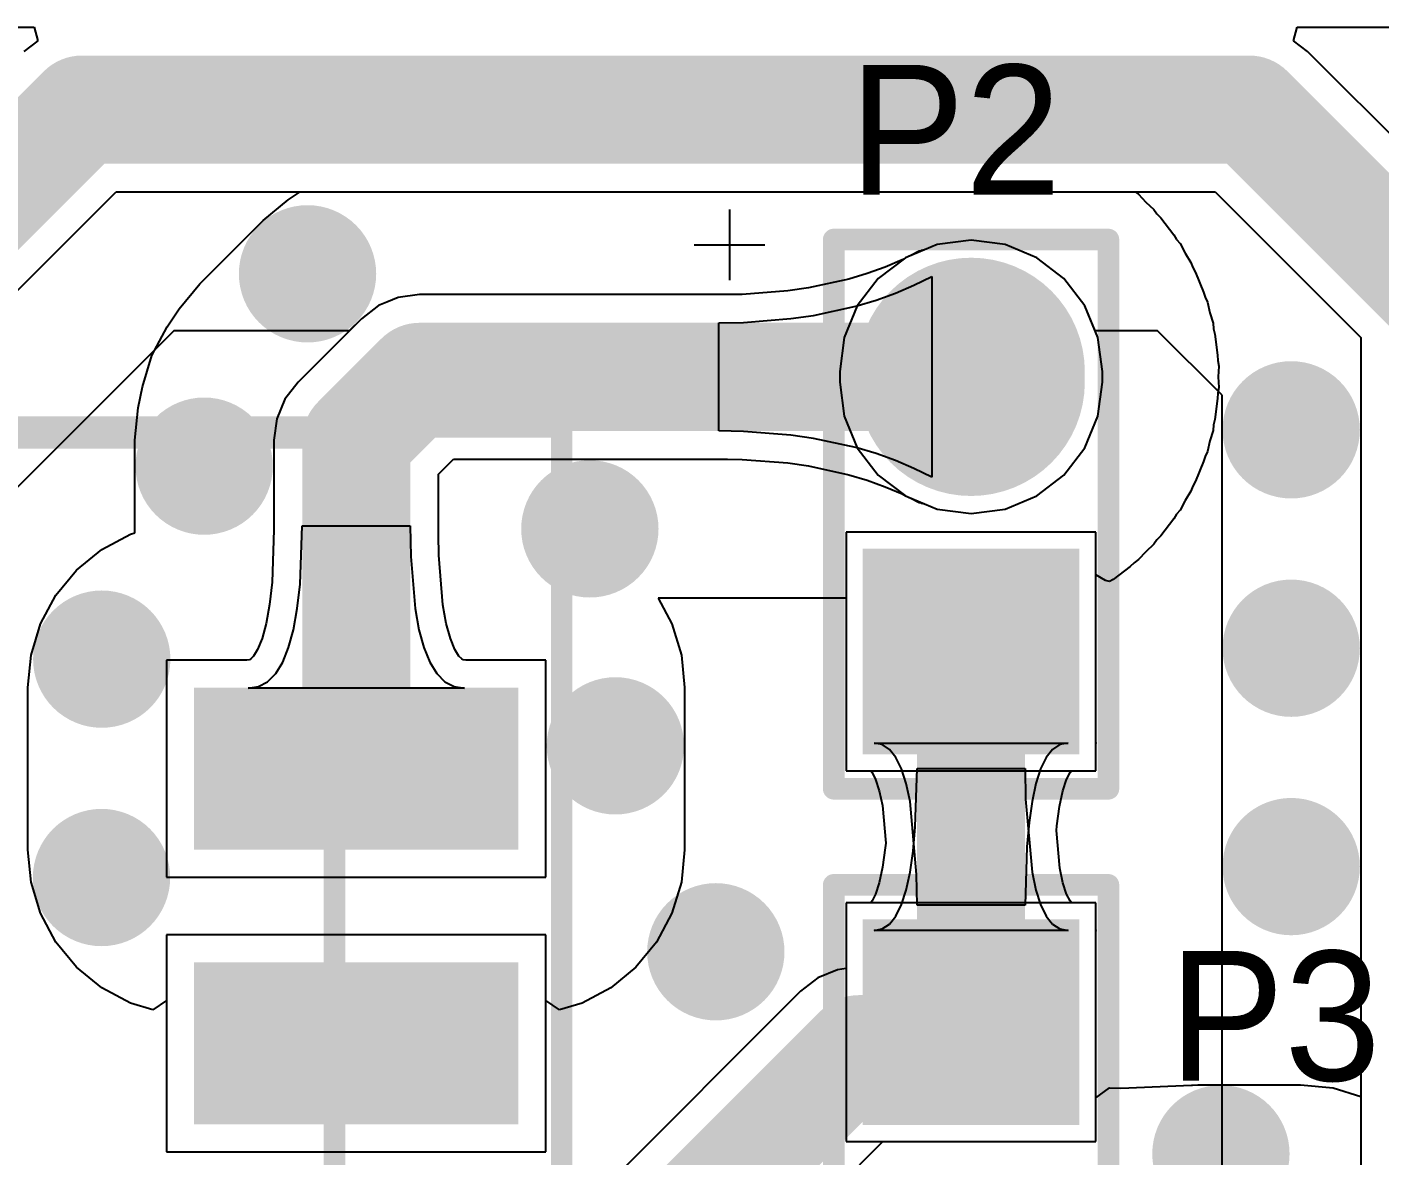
# Model space of a CAD drawing. Header units: millimetres. Extents: x 38.3 to 116.8, y 314 to 397.1.
# Drawn here: x 87.63 to 100.14, y 342.11 to 352.55 of the extents above; entities that cross this region are included whole.
import ezdxf

# ---------------------------------------------------------------- set-up
doc = ezdxf.new("R2010")
doc.units = ezdxf.units.MM
for name, color, linetype in [('BottomLayer', 5, 'Continuous'), ('BottomSolder', 6, 'Continuous'), ('Mechanical13', 56, 'Continuous'), ('Mechanical15', 56, 'Continuous'), ('Mechanical5', 56, 'Continuous'), ('MultiLayer', 9, 'Continuous'), ('PadHoleLayer', 156, 'Continuous'), ('TopLayer', 1, 'Continuous'), ('TopOverlay', 2, 'Continuous'), ('TopPaste', 8, 'Continuous'), ('TopSolder', 216, 'Continuous'), ('ViaHoleLayer', 16, 'Continuous')]:
    doc.layers.add(name, color=color, linetype=linetype)

# ---------------------------------------------------------------- blocks, each defined once
blk = doc.blocks.new('SM_LP_5001_67')
at = {"layer": 'Mechanical13', "const_width": 0.2}
for points in [[(-6.4, 5.6), (6.4, 5.6)], [(6.4, -5.6), (6.4, 5.6)]]:
    blk.add_lwpolyline(points, dxfattribs=at)
at = {"layer": 'Mechanical13', "const_width": 0.1}
blk.add_lwpolyline([(6.35, 5.6, 1), (6.45, 5.6, 1)], format="xyb", close=True, dxfattribs=at)
blk.add_lwpolyline([(6.35, 5.6, 1), (6.45, 5.6, 1)], format="xyb", close=True, dxfattribs=at)
at = {"layer": 'Mechanical15', "const_width": 0.2}
for points in [[(-8.5, 5.7), (8.5, 5.7)], [(8.5, -5.7), (8.5, 5.7)]]:
    blk.add_lwpolyline(points, dxfattribs=at)
at = {"layer": 'Mechanical15', "const_width": 0.1}
blk.add_lwpolyline([(8.45, 5.7, 1), (8.55, 5.7, 1)], format="xyb", close=True, dxfattribs=at)
blk.add_lwpolyline([(8.45, 5.7, 1), (8.55, 5.7, 1)], format="xyb", close=True, dxfattribs=at)
at = {"layer": 'Mechanical5', "const_width": 0.2}
for points in [[(-7.95, 5.7), (7.95, 5.7)], [(8.5, -5.7), (8.5, 5.7)]]:
    blk.add_lwpolyline(points, dxfattribs=at)
at = {"layer": 'Mechanical5', "const_width": 0.1}
for points in [[(7.9, 5.7, 1), (8, 5.7, 1)], [(8.45, 5.7, 1), (8.55, 5.7, 1)]]:
    blk.add_lwpolyline(points, format="xyb", close=True, dxfattribs=at)
at = {"layer": 'TopLayer'}
for points in [[(5.1, 1.79), (8.1, 1.79), (5.1, 3.29), (8.1, 3.29)], [(5.1, -0.75), (8.1, -0.75), (5.1, 0.75), (8.1, 0.75)]]:
    blk.add_solid(points, dxfattribs=at)
at = {"layer": 'TopOverlay', "const_width": 0.2}
for points in [[(-6.4, 5.6), (6.4, 5.6)], [(6.4, 3.4), (6.4, 5.6)], [(6.4, 0.85), (6.4, 1.7)], [(6.4, -1.75), (6.4, -0.8)]]:
    blk.add_lwpolyline(points, dxfattribs=at)
at = {"layer": 'TopOverlay', "const_width": 0.1}
for points in [[(6.35, 5.6, 1), (6.45, 5.6, 1)], [(6.35, 5.6, 1), (6.45, 5.6, 1)], [(6.35, 3.4, 1), (6.45, 3.4, 1)], [(6.35, 1.7, 1), (6.45, 1.7, 1)], [(6.35, 0.85, 1), (6.45, 0.85, 1)], [(6.35, -0.8, 1), (6.45, -0.8, 1)]]:
    blk.add_lwpolyline(points, format="xyb", close=True, dxfattribs=at)
at = {"layer": 'TopPaste'}
for points in [[(5.1, 1.79), (8.1, 1.79), (5.1, 3.29), (8.1, 3.29)], [(5.1, -0.75), (8.1, -0.75), (5.1, 0.75), (8.1, 0.75)]]:
    blk.add_solid(points, dxfattribs=at)
at = {"layer": 'TopSolder'}
for points in [[(5.1, 1.79), (8.1, 1.79), (5.1, 3.29), (8.1, 3.29)], [(5.1, -0.75), (8.1, -0.75), (5.1, 0.75), (8.1, 0.75)]]:
    blk.add_solid(points, dxfattribs=at)
blk = doc.blocks.new('HDR1X2_82')
at = {"layer": 'BottomLayer', "const_width": 1.9}
blk.add_lwpolyline([(2.59, 0), (2.49, 0)], dxfattribs=at)
at = {"layer": 'BottomLayer', "const_width": 0.95}
for points in [[(2.015, 0, 1), (2.965, 0, 1)], [(2.115, 0, 1), (3.065, 0, 1)]]:
    blk.add_lwpolyline(points, format="xyb", close=True, dxfattribs=at)
at = {"layer": 'BottomLayer'}
blk.add_solid([(-0.85, -0.9), (0.85, -0.9), (-0.85, 0.9), (0.85, 0.9)], dxfattribs=at)
at = {"layer": 'BottomSolder', "const_width": 2.103}
blk.add_lwpolyline([(2.59, 0), (2.49, 0)], dxfattribs=at)
at = {"layer": 'BottomSolder', "const_width": 1.052}
for points in [[(1.964, 0, 1), (3.016, 0, 1)], [(2.064, 0, 1), (3.116, 0, 1)]]:
    blk.add_lwpolyline(points, format="xyb", close=True, dxfattribs=at)
at = {"layer": 'BottomSolder'}
blk.add_solid([(-0.952, -1.002), (0.952, -1.002), (-0.952, 1.002), (0.952, 1.002)], dxfattribs=at)
at = {"layer": 'MultiLayer', "const_width": 1.9}
blk.add_lwpolyline([(2.59, 0), (2.49, 0)], dxfattribs=at)
at = {"layer": 'MultiLayer', "const_width": 0.95}
for points in [[(2.015, 0, 1), (2.965, 0, 1)], [(2.115, 0, 1), (3.065, 0, 1)]]:
    blk.add_lwpolyline(points, format="xyb", close=True, dxfattribs=at)
at = {"layer": 'MultiLayer'}
blk.add_solid([(-0.85, -0.9), (0.85, -0.9), (-0.85, 0.9), (0.85, 0.9)], dxfattribs=at)
at = {"layer": 'PadHoleLayer', "const_width": 0.55}
for points in [[(-0.275, 0, 1), (0.275, 0, 1)], [(2.265, 0, 1), (2.815, 0, 1)]]:
    blk.add_lwpolyline(points, format="xyb", close=True, dxfattribs=at)
at = {"layer": 'TopLayer', "const_width": 1.9}
blk.add_lwpolyline([(2.59, 0), (2.49, 0)], dxfattribs=at)
at = {"layer": 'TopLayer', "const_width": 0.95}
for points in [[(2.015, 0, 1), (2.965, 0, 1)], [(2.115, 0, 1), (3.065, 0, 1)]]:
    blk.add_lwpolyline(points, format="xyb", close=True, dxfattribs=at)
at = {"layer": 'TopLayer'}
blk.add_solid([(-0.85, -0.9), (0.85, -0.9), (-0.85, 0.9), (0.85, 0.9)], dxfattribs=at)
at = {"layer": 'TopOverlay', "const_width": 0.2}
for points in [[(-1.27, -1.27), (-1.27, 1.27)], [(3.81, 1.27), (-1.27, 1.27)], [(3.81, -1.27), (3.81, 1.27)], [(3.81, -1.27), (-1.27, -1.27)]]:
    blk.add_lwpolyline(points, dxfattribs=at)
at = {"layer": 'TopOverlay', "const_width": 0.1}
for points in [[(-1.32, 1.27, 1), (-1.22, 1.27, 1)], [(-1.32, 1.27, 1), (-1.22, 1.27, 1)], [(3.76, 1.27, 1), (3.86, 1.27, 1)], [(3.76, 1.27, 1), (3.86, 1.27, 1)], [(-1.32, -1.27, 1), (-1.22, -1.27, 1)], [(-1.32, -1.27, 1), (-1.22, -1.27, 1)], [(3.76, -1.27, 1), (3.86, -1.27, 1)], [(3.76, -1.27, 1), (3.86, -1.27, 1)]]:
    blk.add_lwpolyline(points, format="xyb", close=True, dxfattribs=at)
at = {"layer": 'TopSolder', "const_width": 2.103}
blk.add_lwpolyline([(2.59, 0), (2.49, 0)], dxfattribs=at)
at = {"layer": 'TopSolder', "const_width": 1.052}
for points in [[(1.964, 0, 1), (3.016, 0, 1)], [(2.064, 0, 1), (3.116, 0, 1)]]:
    blk.add_lwpolyline(points, format="xyb", close=True, dxfattribs=at)
at = {"layer": 'TopSolder'}
blk.add_solid([(-0.952, -1.002), (0.952, -1.002), (-0.952, 1.002), (0.952, 1.002)], dxfattribs=at)
blk = doc.blocks.new('HDR1X2_83')
at = {"layer": 'BottomLayer', "const_width": 1.9}
blk.add_lwpolyline([(2.59, 0), (2.49, 0)], dxfattribs=at)
at = {"layer": 'BottomLayer', "const_width": 0.95}
for points in [[(2.015, 0, 1), (2.965, 0, 1)], [(2.115, 0, 1), (3.065, 0, 1)]]:
    blk.add_lwpolyline(points, format="xyb", close=True, dxfattribs=at)
at = {"layer": 'BottomLayer'}
blk.add_solid([(-0.85, -0.9), (0.85, -0.9), (-0.85, 0.9), (0.85, 0.9)], dxfattribs=at)
at = {"layer": 'BottomSolder', "const_width": 2.103}
blk.add_lwpolyline([(2.59, 0), (2.49, 0)], dxfattribs=at)
at = {"layer": 'BottomSolder', "const_width": 1.052}
for points in [[(1.964, 0, 1), (3.016, 0, 1)], [(2.064, 0, 1), (3.116, 0, 1)]]:
    blk.add_lwpolyline(points, format="xyb", close=True, dxfattribs=at)
at = {"layer": 'BottomSolder'}
blk.add_solid([(-0.952, -1.002), (0.952, -1.002), (-0.952, 1.002), (0.952, 1.002)], dxfattribs=at)
at = {"layer": 'MultiLayer', "const_width": 1.9}
blk.add_lwpolyline([(2.59, 0), (2.49, 0)], dxfattribs=at)
at = {"layer": 'MultiLayer', "const_width": 0.95}
for points in [[(2.015, 0, 1), (2.965, 0, 1)], [(2.115, 0, 1), (3.065, 0, 1)]]:
    blk.add_lwpolyline(points, format="xyb", close=True, dxfattribs=at)
at = {"layer": 'MultiLayer'}
blk.add_solid([(-0.85, -0.9), (0.85, -0.9), (-0.85, 0.9), (0.85, 0.9)], dxfattribs=at)
at = {"layer": 'PadHoleLayer', "const_width": 0.55}
for points in [[(-0.275, 0, 1), (0.275, 0, 1)], [(2.265, 0, 1), (2.815, 0, 1)]]:
    blk.add_lwpolyline(points, format="xyb", close=True, dxfattribs=at)
at = {"layer": 'TopLayer', "const_width": 1.9}
blk.add_lwpolyline([(2.59, 0), (2.49, 0)], dxfattribs=at)
at = {"layer": 'TopLayer', "const_width": 0.95}
for points in [[(2.015, 0, 1), (2.965, 0, 1)], [(2.115, 0, 1), (3.065, 0, 1)]]:
    blk.add_lwpolyline(points, format="xyb", close=True, dxfattribs=at)
at = {"layer": 'TopLayer'}
blk.add_solid([(-0.85, -0.9), (0.85, -0.9), (-0.85, 0.9), (0.85, 0.9)], dxfattribs=at)
at = {"layer": 'TopOverlay', "const_width": 0.2}
for points in [[(-1.27, 1.27), (-1.27, -1.27)], [(-1.27, 1.27), (3.81, 1.27)], [(3.81, 1.27), (3.81, -1.27)], [(-1.27, -1.27), (3.81, -1.27)]]:
    blk.add_lwpolyline(points, dxfattribs=at)
at = {"layer": 'TopOverlay', "const_width": 0.1}
for points in [[(-1.32, 1.27, 1), (-1.22, 1.27, 1)], [(-1.32, 1.27, 1), (-1.22, 1.27, 1)], [(3.76, 1.27, 1), (3.86, 1.27, 1)], [(3.76, 1.27, 1), (3.86, 1.27, 1)], [(-1.32, -1.27, 1), (-1.22, -1.27, 1)], [(-1.32, -1.27, 1), (-1.22, -1.27, 1)], [(3.76, -1.27, 1), (3.86, -1.27, 1)], [(3.76, -1.27, 1), (3.86, -1.27, 1)]]:
    blk.add_lwpolyline(points, format="xyb", close=True, dxfattribs=at)
at = {"layer": 'TopSolder', "const_width": 2.103}
blk.add_lwpolyline([(2.59, 0), (2.49, 0)], dxfattribs=at)
at = {"layer": 'TopSolder', "const_width": 1.052}
for points in [[(1.964, 0, 1), (3.016, 0, 1)], [(2.064, 0, 1), (3.116, 0, 1)]]:
    blk.add_lwpolyline(points, format="xyb", close=True, dxfattribs=at)
at = {"layer": 'TopSolder'}
blk.add_solid([(-0.952, -1.002), (0.952, -1.002), (-0.952, 1.002), (0.952, 1.002)], dxfattribs=at)

msp = doc.modelspace()

# ---------------------------------------------------------------- linework, layer by layer
at = {"layer": 'BottomLayer'}
for p, q in [((96.36, 350.582), (96.046, 350.541)), ((96.674, 350.541), (96.36, 350.582)), ((96.046, 350.541), (95.753, 350.42)), ((96.967, 350.42), (96.674, 350.541)), ((95.753, 350.42), (95.501, 350.227)), ((97.219, 350.227), (96.967, 350.42)), ((95.501, 350.227), (95.308, 349.975)), ((97.412, 349.975), (97.219, 350.227)), ((95.308, 349.975), (95.187, 349.682)), ((97.533, 349.682), (97.412, 349.975)), ((95.187, 349.682), (95.146, 349.368)), ((97.574, 349.368), (97.533, 349.682)), ((95.146, 349.368), (95.146, 349.268)), ((97.574, 349.268), (97.574, 349.368)), ((95.146, 349.268), (95.187, 348.954)), ((97.533, 348.954), (97.574, 349.268)), ((95.187, 348.954), (95.308, 348.661)), ((97.412, 348.661), (97.533, 348.954)), ((95.308, 348.661), (95.501, 348.409)), ((97.219, 348.409), (97.412, 348.661)), ((95.501, 348.409), (95.753, 348.216)), ((96.967, 348.216), (97.219, 348.409)), ((95.753, 348.216), (96.046, 348.095)), ((96.674, 348.095), (96.967, 348.216)), ((96.046, 348.095), (96.36, 348.054)), ((96.36, 348.054), (96.674, 348.095)), ((97.514, 347.882), (95.206, 347.882)), ((95.206, 347.882), (95.206, 345.674)), ((97.514, 345.674), (97.514, 347.882)), ((95.206, 345.674), (97.514, 345.674)), ((97.514, 344.453), (95.206, 344.453)), ((95.206, 344.453), (95.206, 342.245)), ((97.514, 342.245), (97.514, 344.453)), ((95.206, 342.245), (97.514, 342.245))]:
    msp.add_line(p, q, dxfattribs=at)
at = {"layer": 'BottomLayer', "const_width": 0.635}
for points in [[(89.906, 350.271, 1), (90.541, 350.271, 1)], [(99.003, 348.828, 1), (99.638, 348.828, 1)], [(88.95, 348.492, 1), (89.585, 348.492, 1)], [(92.517, 347.912, 1), (93.152, 347.912, 1)], [(99.003, 346.808, 1), (99.638, 346.808, 1)], [(88.003, 346.707, 1), (88.638, 346.707, 1)], [(92.753, 345.905, 1), (93.388, 345.905, 1)], [(88.001, 344.687, 1), (88.636, 344.687, 1)], [(99.003, 344.788, 1), (99.638, 344.788, 1)], [(93.682, 344, 1), (94.317, 344, 1)], [(98.353, 342.131, 1), (98.988, 342.131, 1)]]:
    msp.add_lwpolyline(points, format="xyb", close=True, dxfattribs=at)
at = {"layer": 'MultiLayer', "const_width": 0.635}
for points in [[(89.906, 350.271, 1), (90.541, 350.271, 1)], [(99.003, 348.828, 1), (99.638, 348.828, 1)], [(88.95, 348.492, 1), (89.585, 348.492, 1)], [(92.517, 347.912, 1), (93.152, 347.912, 1)], [(99.003, 346.808, 1), (99.638, 346.808, 1)], [(88.003, 346.707, 1), (88.638, 346.707, 1)], [(92.753, 345.905, 1), (93.388, 345.905, 1)], [(88.001, 344.687, 1), (88.636, 344.687, 1)], [(99.003, 344.788, 1), (99.638, 344.788, 1)], [(93.682, 344, 1), (94.317, 344, 1)], [(98.353, 342.131, 1), (98.988, 342.131, 1)]]:
    msp.add_lwpolyline(points, format="xyb", close=True, dxfattribs=at)
at = {"layer": 'TopLayer'}
for p, q in [((86.294, 352.553), (87.696, 352.553)), ((86.294, 352.553), (87.696, 352.553)), ((86.294, 352.553), (87.696, 352.553)), ((87.696, 352.553), (87.729, 352.426)), ((87.696, 352.553), (87.729, 352.426)), ((87.696, 352.553), (87.729, 352.426)), ((99.342, 352.426), (99.375, 352.553)), ((99.342, 352.426), (99.375, 352.553)), ((99.342, 352.426), (99.375, 352.553)), ((99.375, 352.553), (102.809, 352.553)), ((99.375, 352.553), (101.063, 352.553)), ((99.375, 352.553), (102.809, 352.553)), ((87.729, 352.426), (87.6, 352.328)), ((87.729, 352.426), (87.6, 352.328)), ((87.729, 352.426), (87.6, 352.328)), ((99.471, 352.328), (99.342, 352.426)), ((99.471, 352.328), (99.342, 352.426)), ((99.471, 352.328), (99.342, 352.426)), ((101.265, 350.534), (99.471, 352.328)), ((101.265, 350.534), (99.471, 352.328)), ((100.531, 351.268), (99.471, 352.328)), ((82.676, 345.252), (88.453, 351.029)), ((82.676, 345.252), (88.453, 351.029)), ((88.453, 351.029), (98.618, 351.029)), ((88.453, 351.029), (98.618, 351.029)), ((89.813, 350.765), (90.046, 350.956)), ((90.046, 350.956), (90.156, 351.029)), ((90.156, 351.029), (97.878, 351.029)), ((97.878, 351.029), (97.908, 351.008)), ((97.908, 351.008), (97.977, 350.935)), ((98.618, 351.029), (99.966, 349.681)), ((98.618, 351.029), (99.966, 349.681)), ((97.977, 350.935), (98.05, 350.866)), ((98.05, 350.866), (98.079, 350.825)), ((98.079, 350.825), (98.114, 350.788)), ((89.227, 350.179), (89.813, 350.765)), ((89.813, 350.765), (89.813, 350.765)), ((89.813, 350.765), (89.813, 350.765)), ((98.114, 350.788), (98.234, 350.632)), ((96.36, 350.582), (96.046, 350.541)), ((96.36, 350.582), (96.046, 350.541)), ((96.36, 350.582), (96.046, 350.541)), ((96.674, 350.541), (96.36, 350.582)), ((96.674, 350.541), (96.36, 350.582)), ((96.674, 350.541), (96.36, 350.582)), ((98.234, 350.632), (98.261, 350.589)), ((98.261, 350.589), (98.293, 350.55)), ((95.881, 350.479), (95.803, 350.44)), ((95.881, 350.479), (95.803, 350.44)), ((95.881, 350.479), (95.803, 350.44)), ((95.889, 350.481), (95.881, 350.479)), ((95.889, 350.481), (95.881, 350.479)), ((95.889, 350.481), (95.881, 350.479)), ((95.897, 350.486), (95.889, 350.481)), ((95.897, 350.486), (95.889, 350.481)), ((95.897, 350.486), (95.889, 350.481)), ((95.929, 350.493), (95.897, 350.486)), ((95.929, 350.493), (95.897, 350.486)), ((95.929, 350.493), (95.897, 350.486)), ((96.046, 350.541), (95.929, 350.493)), ((96.046, 350.541), (95.929, 350.493)), ((96.046, 350.541), (95.929, 350.493)), ((96.967, 350.42), (96.674, 350.541)), ((96.967, 350.42), (96.674, 350.541)), ((96.967, 350.42), (96.674, 350.541)), ((98.293, 350.55), (98.34, 350.461)), ((98.34, 350.461), (98.393, 350.376)), ((95.566, 350.334), (95.4, 350.274)), ((95.566, 350.334), (95.4, 350.274)), ((95.566, 350.334), (95.4, 350.274)), ((95.723, 350.401), (95.566, 350.334)), ((95.723, 350.401), (95.566, 350.334)), ((95.723, 350.401), (95.566, 350.334)), ((95.738, 350.408), (95.723, 350.401)), ((95.738, 350.408), (95.723, 350.401)), ((95.738, 350.408), (95.723, 350.401)), ((95.753, 350.42), (95.738, 350.408)), ((95.753, 350.42), (95.738, 350.408)), ((95.753, 350.42), (95.738, 350.408)), ((95.803, 350.44), (95.753, 350.42)), ((95.803, 350.44), (95.753, 350.42)), ((95.803, 350.44), (95.753, 350.42)), ((97.219, 350.227), (96.967, 350.42)), ((97.219, 350.227), (96.967, 350.42)), ((97.219, 350.227), (96.967, 350.42)), ((98.393, 350.376), (98.411, 350.329)), ((98.411, 350.329), (98.435, 350.284)), ((95.231, 350.223), (94.856, 350.142)), ((95.231, 350.223), (94.856, 350.142)), ((95.231, 350.223), (94.856, 350.142)), ((95.4, 350.274), (95.231, 350.223)), ((95.4, 350.274), (95.231, 350.223)), ((95.4, 350.274), (95.231, 350.223)), ((95.832, 350.166), (95.996, 350.247)), ((95.996, 350.247), (95.996, 348.389)), ((97.412, 349.975), (97.219, 350.227)), ((97.412, 349.975), (97.219, 350.227)), ((97.412, 349.975), (97.219, 350.227)), ((98.435, 350.284), (98.51, 350.102)), ((89.036, 349.946), (89.227, 350.179)), ((89.227, 350.179), (89.227, 350.179)), ((89.227, 350.179), (89.227, 350.179)), ((91.26, 350.079), (91.063, 350.053)), ((91.26, 350.079), (91.063, 350.053)), ((91.26, 350.079), (91.063, 350.053)), ((94.106, 350.079), (91.26, 350.079)), ((94.106, 350.079), (91.26, 350.079)), ((94.106, 350.079), (91.26, 350.079)), ((94.244, 350.081), (94.106, 350.079)), ((94.244, 350.081), (94.106, 350.079)), ((94.244, 350.081), (94.106, 350.079)), ((94.665, 350.114), (94.244, 350.081)), ((94.665, 350.114), (94.244, 350.081)), ((94.665, 350.114), (94.244, 350.081)), ((94.856, 350.142), (94.665, 350.114)), ((94.856, 350.142), (94.665, 350.114)), ((94.856, 350.142), (94.665, 350.114)), ((95.481, 350.028), (95.66, 350.093)), ((95.66, 350.093), (95.832, 350.166)), ((98.51, 350.102), (98.525, 350.054)), ((88.925, 349.781), (89.036, 349.946)), ((90.88, 349.977), (90.722, 349.856)), ((90.88, 349.977), (90.722, 349.856)), ((90.88, 349.977), (90.722, 349.856)), ((90.956, 350.008), (90.88, 349.977)), ((90.956, 350.008), (90.88, 349.977)), ((90.956, 350.008), (90.88, 349.977)), ((91.063, 350.053), (90.956, 350.008)), ((91.063, 350.053), (90.956, 350.008)), ((91.063, 350.053), (90.956, 350.008)), ((94.902, 349.887), (95.295, 349.972)), ((95.295, 349.972), (95.481, 350.028)), ((97.533, 349.682), (97.412, 349.975)), ((97.508, 349.744), (97.412, 349.975)), ((97.533, 349.682), (97.412, 349.975)), ((98.525, 350.054), (98.546, 350.008)), ((98.546, 350.008), (98.568, 349.91)), ((90.722, 349.856), (90.136, 349.27)), ((90.722, 349.856), (90.136, 349.27)), ((90.722, 349.856), (90.61, 349.744)), ((94.027, 349.818), (94.256, 349.822)), ((94.256, 349.822), (94.694, 349.857)), ((94.694, 349.857), (94.902, 349.887)), ((98.568, 349.91), (98.598, 349.814)), ((88.986, 349.744), (83.961, 344.719)), ((88.783, 349.515), (88.925, 349.781)), ((90.61, 349.744), (88.986, 349.744)), ((94.027, 348.818), (94.027, 349.818)), ((98.085, 349.744), (97.508, 349.744)), ((98.681, 349.148), (98.085, 349.744)), ((98.598, 349.814), (98.603, 349.763)), ((98.603, 349.763), (98.614, 349.714)), ((98.614, 349.714), (98.64, 349.519)), ((97.574, 349.368), (97.533, 349.682)), ((97.574, 349.368), (97.533, 349.682)), ((99.966, 349.681), (99.966, 340.41)), ((99.966, 349.681), (99.966, 340.41)), ((88.696, 349.227), (88.783, 349.515)), ((98.64, 349.519), (98.641, 349.468)), ((98.641, 349.468), (98.65, 349.418)), ((97.574, 349.268), (97.574, 349.368)), ((97.574, 349.268), (97.574, 349.368)), ((98.65, 349.418), (98.646, 349.318)), ((88.657, 349.032), (88.696, 349.227)), ((90.136, 349.27), (90.015, 349.112)), ((90.136, 349.27), (90.015, 349.112)), ((97.533, 348.954), (97.574, 349.268)), ((97.533, 348.954), (97.574, 349.268)), ((98.65, 349.218), (98.641, 349.168)), ((98.646, 349.318), (98.65, 349.218)), ((90.015, 349.112), (89.939, 348.929)), ((90.015, 349.112), (89.939, 348.929)), ((98.64, 349.117), (98.614, 348.922)), ((98.641, 349.168), (98.64, 349.117)), ((98.681, 341.488), (98.681, 349.148)), ((88.628, 348.732), (88.657, 349.032)), ((97.412, 348.661), (97.533, 348.954)), ((97.412, 348.661), (97.533, 348.954)), ((89.939, 348.929), (89.913, 348.732)), ((89.939, 348.929), (89.913, 348.732)), ((98.598, 348.822), (98.568, 348.726)), ((98.603, 348.873), (98.598, 348.822)), ((98.614, 348.922), (98.603, 348.873)), ((88.628, 347.876), (88.628, 348.732)), ((89.913, 348.732), (89.913, 347.904)), ((89.913, 348.732), (89.913, 347.904)), ((94.256, 348.814), (94.027, 348.818)), ((94.694, 348.779), (94.256, 348.814)), ((94.902, 348.749), (94.694, 348.779)), ((95.295, 348.664), (94.902, 348.749)), ((98.568, 348.726), (98.546, 348.628)), ((95.481, 348.608), (95.295, 348.664)), ((95.66, 348.543), (95.481, 348.608)), ((97.219, 348.409), (97.412, 348.661)), ((97.219, 348.409), (97.412, 348.661)), ((98.525, 348.582), (98.51, 348.534)), ((98.546, 348.628), (98.525, 348.582)), ((91.435, 348.417), (91.575, 348.557)), ((91.435, 348.417), (91.575, 348.557)), ((91.575, 348.557), (94.106, 348.557)), ((91.575, 348.557), (94.106, 348.557)), ((94.106, 348.557), (94.244, 348.555)), ((94.106, 348.557), (94.244, 348.555)), ((94.244, 348.555), (94.665, 348.522)), ((94.244, 348.555), (94.665, 348.522)), ((94.665, 348.522), (94.856, 348.494)), ((94.665, 348.522), (94.856, 348.494)), ((94.856, 348.494), (95.231, 348.413)), ((94.856, 348.494), (95.231, 348.413)), ((95.832, 348.47), (95.66, 348.543)), ((95.996, 348.389), (95.832, 348.47)), ((98.51, 348.534), (98.435, 348.352)), ((91.435, 347.856), (91.435, 348.417)), ((91.435, 347.856), (91.435, 348.417)), ((95.231, 348.413), (95.4, 348.362)), ((95.231, 348.413), (95.4, 348.362)), ((95.4, 348.362), (95.566, 348.302)), ((95.4, 348.362), (95.566, 348.302)), ((96.967, 348.216), (97.219, 348.409)), ((96.967, 348.216), (97.219, 348.409)), ((98.435, 348.352), (98.411, 348.307)), ((95.566, 348.302), (95.723, 348.235)), ((95.566, 348.302), (95.723, 348.235)), ((95.723, 348.235), (95.738, 348.228)), ((95.723, 348.235), (95.738, 348.228)), ((95.738, 348.228), (95.753, 348.216)), ((95.738, 348.228), (95.753, 348.216)), ((95.753, 348.216), (95.803, 348.196)), ((95.753, 348.216), (95.803, 348.196)), ((95.803, 348.196), (95.881, 348.157)), ((95.803, 348.196), (95.881, 348.157)), ((96.674, 348.095), (96.967, 348.216)), ((96.674, 348.095), (96.967, 348.216)), ((98.393, 348.26), (98.34, 348.175)), ((98.411, 348.307), (98.393, 348.26)), ((95.881, 348.157), (95.889, 348.155)), ((95.881, 348.157), (95.889, 348.155)), ((95.889, 348.155), (95.897, 348.15)), ((95.889, 348.155), (95.897, 348.15)), ((95.897, 348.15), (95.929, 348.143)), ((95.897, 348.15), (95.929, 348.143)), ((95.929, 348.143), (96.046, 348.095)), ((95.929, 348.143), (96.046, 348.095)), ((96.046, 348.095), (96.36, 348.054)), ((96.046, 348.095), (96.36, 348.054)), ((96.36, 348.054), (96.674, 348.095)), ((96.36, 348.054), (96.674, 348.095)), ((98.293, 348.086), (98.261, 348.047)), ((98.34, 348.175), (98.293, 348.086)), ((98.234, 348.004), (98.114, 347.848)), ((98.261, 348.047), (98.234, 348.004)), ((88.32, 347.722), (88.586, 347.864)), ((88.586, 347.864), (88.628, 347.876)), ((89.913, 347.904), (89.896, 347.419)), ((89.913, 347.904), (89.896, 347.419)), ((90.154, 347.4), (90.174, 347.941)), ((90.174, 347.941), (91.174, 347.941)), ((91.174, 347.941), (91.179, 347.655)), ((91.438, 347.668), (91.435, 347.856)), ((91.438, 347.668), (91.435, 347.856)), ((97.514, 347.882), (95.206, 347.882)), ((95.206, 347.882), (95.206, 345.941)), ((97.514, 347.882), (95.206, 347.882)), ((95.206, 347.882), (95.206, 347.272)), ((97.514, 345.941), (97.514, 347.882)), ((97.514, 347.486), (97.514, 347.882)), ((98.114, 347.848), (98.079, 347.811)), ((88.088, 347.53), (88.32, 347.722)), ((97.977, 347.701), (97.908, 347.628)), ((98.05, 347.77), (97.977, 347.701)), ((98.079, 347.811), (98.05, 347.77)), ((91.179, 347.655), (91.219, 347.174)), ((91.476, 347.208), (91.438, 347.668)), ((91.476, 347.208), (91.438, 347.668)), ((97.867, 347.599), (97.83, 347.564)), ((97.908, 347.628), (97.867, 347.599)), ((87.896, 347.298), (88.088, 347.53)), ((97.604, 347.433), (97.514, 347.486)), ((97.674, 347.444), (97.641, 347.424)), ((97.83, 347.564), (97.674, 347.444)), ((89.896, 347.419), (89.873, 347.212)), ((89.896, 347.419), (89.873, 347.212)), ((90.129, 347.174), (90.154, 347.4)), ((97.641, 347.424), (97.604, 347.433)), ((87.754, 347.032), (87.896, 347.298)), ((89.873, 347.212), (89.841, 347.036)), ((89.873, 347.212), (89.841, 347.036)), ((91.507, 347.036), (91.476, 347.208)), ((91.507, 347.036), (91.476, 347.208)), ((95.206, 347.272), (93.465, 347.272)), ((93.465, 347.272), (93.594, 347.032)), ((90.094, 346.979), (90.129, 347.174)), ((91.219, 347.174), (91.254, 346.979)), ((87.667, 346.744), (87.754, 347.032)), ((89.841, 347.036), (89.803, 346.897)), ((89.841, 347.036), (89.803, 346.897)), ((90.049, 346.814), (90.094, 346.979)), ((91.254, 346.979), (91.299, 346.814)), ((91.545, 346.897), (91.507, 347.036)), ((91.545, 346.897), (91.507, 347.036)), ((93.594, 347.032), (93.681, 346.744)), ((89.803, 346.897), (89.762, 346.796)), ((89.803, 346.897), (89.762, 346.796)), ((91.586, 346.796), (91.545, 346.897)), ((91.586, 346.796), (91.545, 346.897)), ((87.638, 346.444), (87.667, 346.744)), ((89.661, 346.698), (88.92, 346.698)), ((88.92, 346.698), (88.92, 344.69)), ((89.661, 346.698), (88.92, 346.698)), ((88.92, 346.698), (88.92, 344.69)), ((89.686, 346.702), (89.661, 346.698)), ((89.686, 346.702), (89.661, 346.698)), ((89.698, 346.709), (89.686, 346.702)), ((89.698, 346.709), (89.686, 346.702)), ((89.724, 346.735), (89.698, 346.709)), ((89.724, 346.735), (89.698, 346.709)), ((89.762, 346.796), (89.724, 346.735)), ((89.762, 346.796), (89.724, 346.735)), ((89.994, 346.678), (90.049, 346.814)), ((91.299, 346.814), (91.354, 346.678)), ((91.624, 346.735), (91.586, 346.796)), ((91.624, 346.735), (91.586, 346.796)), ((91.65, 346.709), (91.624, 346.735)), ((91.65, 346.709), (91.624, 346.735)), ((91.662, 346.702), (91.65, 346.709)), ((91.662, 346.702), (91.65, 346.709)), ((91.687, 346.698), (91.662, 346.702)), ((91.687, 346.698), (91.662, 346.702)), ((92.428, 346.698), (91.687, 346.698)), ((92.428, 346.698), (91.687, 346.698)), ((92.428, 344.69), (92.428, 346.698)), ((92.428, 344.69), (92.428, 346.698)), ((93.681, 346.744), (93.71, 346.444)), ((89.854, 346.498), (89.929, 346.573)), ((89.929, 346.573), (89.994, 346.678)), ((91.354, 346.678), (91.419, 346.573)), ((91.419, 346.573), (91.494, 346.498)), ((87.638, 344.944), (87.638, 346.444)), ((89.674, 346.438), (89.769, 346.453)), ((89.769, 346.453), (89.854, 346.498)), ((91.494, 346.498), (91.579, 346.453)), ((91.579, 346.453), (91.674, 346.438)), ((93.71, 346.444), (93.71, 344.944)), ((91.674, 346.438), (89.674, 346.438)), ((95.206, 345.941), (95.204, 345.931)), ((95.204, 345.931), (95.206, 345.921)), ((95.206, 345.921), (95.206, 345.674)), ((95.538, 345.916), (95.463, 345.931)), ((95.463, 345.931), (97.257, 345.931)), ((95.606, 345.871), (95.538, 345.916)), ((95.665, 345.796), (95.606, 345.871)), ((97.114, 345.871), (97.055, 345.796)), ((97.182, 345.916), (97.114, 345.871)), ((97.257, 345.931), (97.182, 345.916)), ((97.516, 345.931), (97.514, 345.941)), ((97.514, 345.921), (97.516, 345.931)), ((97.514, 345.674), (97.514, 345.921)), ((95.717, 345.691), (95.665, 345.796)), ((95.844, 345.156), (95.86, 345.696)), ((95.86, 345.696), (96.86, 345.696)), ((96.86, 345.696), (96.864, 345.411)), ((97.055, 345.796), (97.003, 345.691)), ((95.206, 345.674), (95.428, 345.674)), ((95.428, 345.674), (95.432, 345.673)), ((95.432, 345.673), (95.445, 345.657)), ((95.445, 345.657), (95.476, 345.594)), ((95.476, 345.594), (95.51, 345.489)), ((95.761, 345.556), (95.717, 345.691)), ((97.003, 345.691), (96.959, 345.556)), ((97.21, 345.489), (97.244, 345.594)), ((97.244, 345.594), (97.275, 345.657)), ((97.275, 345.657), (97.288, 345.673)), ((97.288, 345.673), (97.292, 345.674)), ((97.292, 345.674), (97.514, 345.674)), ((95.51, 345.489), (95.54, 345.352)), ((95.796, 345.391), (95.761, 345.556)), ((96.959, 345.556), (96.924, 345.391)), ((97.179, 345.345), (97.21, 345.489)), ((95.54, 345.352), (95.571, 345.004)), ((95.856, 344.716), (95.796, 345.391)), ((96.864, 345.411), (96.924, 344.736)), ((96.924, 345.391), (96.896, 345.196)), ((97.153, 345.166), (97.179, 345.345)), ((96.896, 345.196), (96.876, 344.971)), ((95.824, 344.931), (95.844, 345.156)), ((97.149, 345.123), (97.153, 345.166)), ((97.18, 344.775), (97.149, 345.123)), ((87.667, 344.644), (87.638, 344.944)), ((93.71, 344.944), (93.681, 344.644)), ((95.567, 344.961), (95.541, 344.782)), ((95.571, 345.004), (95.567, 344.961)), ((96.876, 344.971), (96.86, 344.431)), ((95.796, 344.736), (95.824, 344.931)), ((95.541, 344.782), (95.51, 344.638)), ((95.761, 344.571), (95.796, 344.736)), ((95.86, 344.431), (95.856, 344.716)), ((96.924, 344.736), (96.959, 344.571)), ((97.21, 344.638), (97.18, 344.775)), ((87.754, 344.356), (87.667, 344.644)), ((88.92, 344.69), (92.428, 344.69)), ((88.92, 344.69), (92.428, 344.69)), ((93.681, 344.644), (93.594, 344.356)), ((95.51, 344.638), (95.476, 344.533)), ((95.717, 344.436), (95.761, 344.571)), ((96.959, 344.571), (97.003, 344.436)), ((97.244, 344.533), (97.21, 344.638)), ((95.428, 344.453), (95.206, 344.453)), ((95.206, 344.453), (95.206, 344.206)), ((95.432, 344.454), (95.428, 344.453)), ((95.445, 344.47), (95.432, 344.454)), ((95.476, 344.533), (95.445, 344.47)), ((97.275, 344.47), (97.244, 344.533)), ((97.288, 344.454), (97.275, 344.47)), ((97.292, 344.453), (97.288, 344.454)), ((97.514, 344.453), (97.292, 344.453)), ((97.514, 344.206), (97.514, 344.453)), ((87.896, 344.09), (87.754, 344.356)), ((93.594, 344.356), (93.452, 344.09)), ((95.606, 344.256), (95.665, 344.331)), ((95.665, 344.331), (95.717, 344.436)), ((96.86, 344.431), (95.86, 344.431)), ((97.003, 344.436), (97.055, 344.331)), ((97.055, 344.331), (97.114, 344.256)), ((95.206, 344.206), (95.204, 344.196)), ((95.204, 344.196), (95.206, 344.186)), ((95.463, 344.196), (95.538, 344.211)), ((97.257, 344.196), (95.463, 344.196)), ((95.538, 344.211), (95.606, 344.256)), ((97.114, 344.256), (97.182, 344.211)), ((97.182, 344.211), (97.257, 344.196)), ((97.516, 344.196), (97.514, 344.206)), ((97.514, 344.186), (97.516, 344.196)), ((88.088, 343.858), (87.896, 344.09)), ((92.428, 344.158), (88.92, 344.158)), ((88.92, 344.158), (88.92, 342.15)), ((92.428, 344.158), (88.92, 344.158)), ((88.92, 344.158), (88.92, 343.551)), ((92.428, 342.15), (92.428, 344.158)), ((92.428, 343.551), (92.428, 344.158)), ((93.452, 344.09), (93.26, 343.858)), ((95.206, 344.186), (95.206, 343.844)), ((97.514, 342.245), (97.514, 344.186)), ((88.32, 343.666), (88.088, 343.858)), ((93.26, 343.858), (93.028, 343.666)), ((95.125, 343.834), (94.942, 343.758)), ((95.206, 343.844), (95.125, 343.834)), ((94.942, 343.758), (94.784, 343.637)), ((88.586, 343.524), (88.32, 343.666)), ((94.784, 343.637), (92.627, 341.479)), ((93.028, 343.666), (92.762, 343.524)), ((88.793, 343.462), (88.586, 343.524)), ((88.92, 343.551), (88.793, 343.462)), ((92.555, 343.462), (92.428, 343.551)), ((92.762, 343.524), (92.555, 343.462)), ((97.514, 342.65), (97.641, 342.742)), ((97.641, 342.742), (97.644, 342.742)), ((97.644, 342.742), (97.744, 342.739)), ((97.744, 342.739), (98.397, 342.766)), ((98.397, 342.766), (98.407, 342.766)), ((98.407, 342.766), (98.458, 342.77)), ((98.458, 342.77), (99.408, 342.77)), ((99.408, 342.77), (99.708, 342.741)), ((99.708, 342.741), (99.966, 342.662)), ((97.514, 342.245), (97.514, 342.65)), ((99.966, 342.662), (99.966, 340.41)), ((93.479, 340.18), (95.544, 342.245)), ((94.072, 340.774), (95.544, 342.245)), ((95.544, 342.245), (97.514, 342.245)), ((95.544, 342.245), (97.514, 342.245)), ((88.92, 342.15), (92.428, 342.15))]:
    msp.add_line(p, q, dxfattribs=at)
at = {"layer": 'TopLayer', "const_width": 1}
for points in [[(81.915, 345.567), (88.138, 351.79)], [(88.138, 351.79), (98.933, 351.79)], [(98.933, 351.79), (100.727, 349.996)], [(90.674, 348.732), (91.26, 349.318)], [(91.26, 349.318), (96.36, 349.318)], [(90.674, 346.329), (90.674, 348.732)], [(96.36, 343.349), (96.36, 346.778)], [(96.11, 343.099), (96.36, 343.349)], [(92.941, 340.718), (95.322, 343.099)], [(95.322, 343.099), (96.11, 343.099)]]:
    msp.add_lwpolyline(points, dxfattribs=at)
at = {"layer": 'TopLayer'}
for points, const_width in [([(87.888, 351.79, 1), (88.388, 351.79, 1)], 0.5), ([(87.888, 351.79, 1), (88.388, 351.79, 1)], 0.5), ([(98.683, 351.79, 1), (99.183, 351.79, 1)], 0.5), ([(98.683, 351.79, 1), (99.183, 351.79, 1)], 0.5), ([(89.906, 350.271, 1), (90.541, 350.271, 1)], 0.635), ([(91.01, 349.318, 1), (91.51, 349.318, 1)], 0.5), ([(91.01, 349.318, 1), (91.51, 349.318, 1)], 0.5), ([(96.11, 349.318, 1), (96.61, 349.318, 1)], 0.5), ([(99.003, 348.828, 1), (99.638, 348.828, 1)], 0.635), ([(90.424, 348.732, 1), (90.924, 348.732, 1)], 0.5), ([(90.424, 348.732, 1), (90.924, 348.732, 1)], 0.5), ([(88.95, 348.492, 1), (89.585, 348.492, 1)], 0.635), ([(92.517, 347.912, 1), (93.152, 347.912, 1)], 0.635), ([(99.003, 346.808, 1), (99.638, 346.808, 1)], 0.635), ([(88.003, 346.707, 1), (88.638, 346.707, 1)], 0.635), ([(96.11, 346.778, 1), (96.61, 346.778, 1)], 0.5), ([(90.424, 346.329, 1), (90.924, 346.329, 1)], 0.5), ([(92.753, 345.905, 1), (93.388, 345.905, 1)], 0.635), ([(88.001, 344.687, 1), (88.636, 344.687, 1)], 0.635), ([(99.003, 344.788, 1), (99.638, 344.788, 1)], 0.635), ([(93.682, 344, 1), (94.317, 344, 1)], 0.635), ([(96.11, 343.349, 1), (96.61, 343.349, 1)], 0.5), ([(96.11, 343.349, 1), (96.61, 343.349, 1)], 0.5), ([(95.072, 343.099, 1), (95.572, 343.099, 1)], 0.5), ([(95.072, 343.099, 1), (95.572, 343.099, 1)], 0.5), ([(95.86, 343.099, 1), (96.36, 343.099, 1)], 0.5), ([(95.86, 343.099, 1), (96.36, 343.099, 1)], 0.5), ([(98.353, 342.131, 1), (98.988, 342.131, 1)], 0.635)]:
    msp.add_lwpolyline(points, format="xyb", close=True, dxfattribs=dict(at, const_width=const_width))
at = {"layer": 'TopOverlay'}
for p, q in [((94.126, 350.865), (94.126, 350.212)), ((93.799, 350.539), (94.452, 350.539))]:
    msp.add_line(p, q, dxfattribs=at)
at = {"layer": 'ViaHoleLayer', "const_width": 0.254}
for points in [[(90.097, 350.271, 1), (90.351, 350.271, 1)], [(99.194, 348.828, 1), (99.448, 348.828, 1)], [(89.141, 348.492, 1), (89.395, 348.492, 1)], [(92.707, 347.912, 1), (92.961, 347.912, 1)], [(88.194, 346.707, 1), (88.448, 346.707, 1)], [(99.194, 346.808, 1), (99.448, 346.808, 1)], [(92.944, 345.905, 1), (93.198, 345.905, 1)], [(88.191, 344.687, 1), (88.445, 344.687, 1)], [(99.194, 344.788, 1), (99.448, 344.788, 1)], [(93.873, 344, 1), (94.127, 344, 1)], [(98.544, 342.131, 1), (98.798, 342.131, 1)]]:
    msp.add_lwpolyline(points, format="xyb", close=True, dxfattribs=at)

# ---------------------------------------------------------------- block references
for name, p, rotation in [('HDR1X2_83', (96.36, 346.778), 90), ('SM_LP_5001_67', (84.074, 343.154), 360), ('HDR1X2_82', (96.36, 343.349), 270)]:
    msp.add_blockref(name, p, dxfattribs=dict(rotation=rotation))

# ---------------------------------------------------------------- texts
at = {"layer": 'TopOverlay'}
for s, p in [('P2', (95.233, 351.004)), ('P3', (98.187, 342.808))]:
    msp.add_text(s, height=1.2, dxfattribs=at).set_placement(p)

doc.saveas('drawing.dxf')
